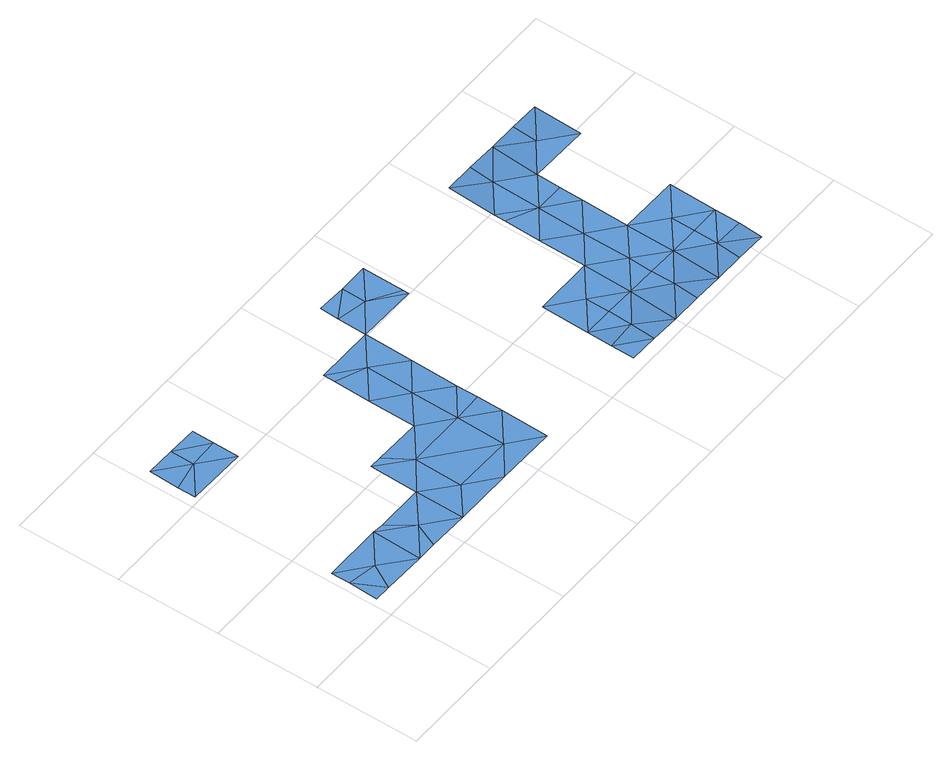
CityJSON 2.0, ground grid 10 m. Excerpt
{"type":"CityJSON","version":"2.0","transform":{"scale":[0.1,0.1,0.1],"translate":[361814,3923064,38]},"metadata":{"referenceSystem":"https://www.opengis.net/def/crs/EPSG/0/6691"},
"CityObjects":{
"waterbody1":{"type":"WaterBody","attributes":{"name":"9","class":"1140","function":"1","WaterBodyRiverFloodingRiskAttribute.description":"5","WaterBodyRiverFloodingRiskAttribute.rankOrg":"1","WaterBodyRiverFloodingRiskAttribute.adminType":"2","WaterBodyRiverFloodingRiskAttribute.scale":"L1"},"geometry":[{"type":"MultiSurface","lod":"1","boundaries":[[[0,1,2]],[[0,3,1]],[[3,4,1]],[[1,4,5]],[[6,5,4]],[[2,1,7]],[[5,7,1]]]}]},
"waterbody2":{"type":"WaterBody","attributes":{"name":"9","class":"1140","function":"1","WaterBodyRiverFloodingRiskAttribute.description":"5","WaterBodyRiverFloodingRiskAttribute.rankOrg":"1","WaterBodyRiverFloodingRiskAttribute.adminType":"2","WaterBodyRiverFloodingRiskAttribute.scale":"L1"},"geometry":[{"type":"MultiSurface","lod":"1","boundaries":[[[8,9,10]],[[11,12,13]],[[13,14,15]],[[14,16,17]],[[12,16,14]],[[14,13,12]],[[18,19,20]],[[9,21,10]],[[22,10,21]],[[10,22,23]],[[24,16,25]],[[26,16,24]],[[26,27,16]],[[28,29,30]],[[18,27,19]],[[31,27,18]],[[31,17,27]],[[31,32,17]],[[29,33,34]],[[33,20,34]],[[35,12,11]],[[23,36,10]],[[25,12,36]],[[36,35,8]],[[36,12,35]],[[10,36,8]],[[25,36,23]],[[25,16,12]],[[27,17,16]],[[20,33,18]],[[37,31,18]],[[32,14,17]],[[37,18,33]],[[29,34,30]],[[38,34,20]],[[30,34,38]],[[32,15,14]]]}]},
"waterbody3":{"type":"WaterBody","attributes":{"name":"9","class":"1140","function":"1","WaterBodyRiverFloodingRiskAttribute.description":"5","WaterBodyRiverFloodingRiskAttribute.rankOrg":"1","WaterBodyRiverFloodingRiskAttribute.adminType":"2","WaterBodyRiverFloodingRiskAttribute.scale":"L1"},"geometry":[{"type":"MultiSurface","lod":"1","boundaries":[[[9,39,40]],[[41,40,39]],[[42,40,43]],[[42,44,40]],[[44,42,45]],[[40,41,43]],[[44,9,40]]]}]},
"waterbody4":{"type":"WaterBody","attributes":{"name":"9","class":"1140","function":"1","WaterBodyRiverFloodingRiskAttribute.description":"5","WaterBodyRiverFloodingRiskAttribute.rankOrg":"2","WaterBodyRiverFloodingRiskAttribute.adminType":"2","WaterBodyRiverFloodingRiskAttribute.scale":"L1"},"geometry":[{"type":"MultiSurface","lod":"1","boundaries":[[[46,47,48]],[[49,50,51]],[[52,46,53]],[[46,52,54]],[[50,49,55]],[[56,53,46]],[[49,51,57]],[[58,57,51]],[[53,58,51]],[[59,60,61]],[[50,52,51]],[[62,59,61]],[[56,46,48]],[[53,51,52]],[[54,47,46]],[[61,63,62]],[[64,63,61]],[[47,64,61]],[[47,61,48]],[[60,48,61]]]}]},
"waterbody5":{"type":"WaterBody","attributes":{"name":"9","class":"1140","function":"1","WaterBodyRiverFloodingRiskAttribute.description":"5","WaterBodyRiverFloodingRiskAttribute.rankOrg":"1","WaterBodyRiverFloodingRiskAttribute.adminType":"2","WaterBodyRiverFloodingRiskAttribute.scale":"L1"},"geometry":[{"type":"MultiSurface","lod":"1","boundaries":[[[65,66,67]],[[65,67,68]],[[69,68,67]],[[70,71,72]],[[68,70,72]],[[68,72,65]],[[69,67,73]],[[71,74,72]],[[75,76,53]],[[77,78,79]],[[79,78,74]],[[74,78,72]],[[65,72,78]],[[65,78,80]],[[80,78,81]],[[56,48,75]],[[58,53,82]],[[67,66,73]],[[83,57,82]],[[53,56,75]],[[76,82,53]],[[76,83,82]],[[58,82,57]],[[75,84,85]],[[84,81,85]],[[81,78,85]],[[77,85,78]],[[76,85,77]],[[86,84,87]],[[59,86,87]],[[87,60,59]],[[48,60,87]],[[84,48,87]],[[75,48,84]],[[75,85,76]]]}]}
},
"vertices":[
[7,202,11],[36,225,11],[7,219,11],[64,201,11],[64,226,11],[36,248,11],[64,247,11],[8,248,11],
[233,152,11],[234,199,11],[205,176,11],[232,85,11],[204,84,11],[232,60,11],[203,37,11],[231,14,11],[147,84,11],[146,38,11],[90,39,11],[72,62,11],[62,63,11],[177,199,11],[177,188,11],[176,153,11],[131,108,11],[176,107,11],[119,108,11],[118,62,11],[4,17,11],[20,17,11],[5,45,11],[118,15,11],[174,15,11],[61,16,11],[33,40,11],[232,106,11],[204,130,11],[80,16,11],[5,63,11],
[291,198,11],[263,221,11],[291,204,11],[263,244,11],[291,244,11],[234,227,11],[235,245,11],
[430,34,8],[458,10,6],[459,56,8],[345,34,7],[373,12,6],[373,35,8],[401,11,6],[402,57,8],[430,11,6],[345,12,7],[430,57,8],[345,58,8],[374,58,8],[515,56,8],[487,56,8],[487,33,8],[515,32,8],[515,9,6],[486,10,6],
[461,195,8],[518,194,8],[490,218,8],[462,241,10],[490,241,10],[433,242,10],[405,242,10],[433,219,8],[518,240,10],[404,196,8],[431,80,8],[403,104,8],[403,150,8],[432,172,8],[404,185,8],[460,172,8],[460,149,8],[374,81,8],[346,104,8],[459,103,8],[431,126,8],[516,102,8],[487,79,8]
]}
